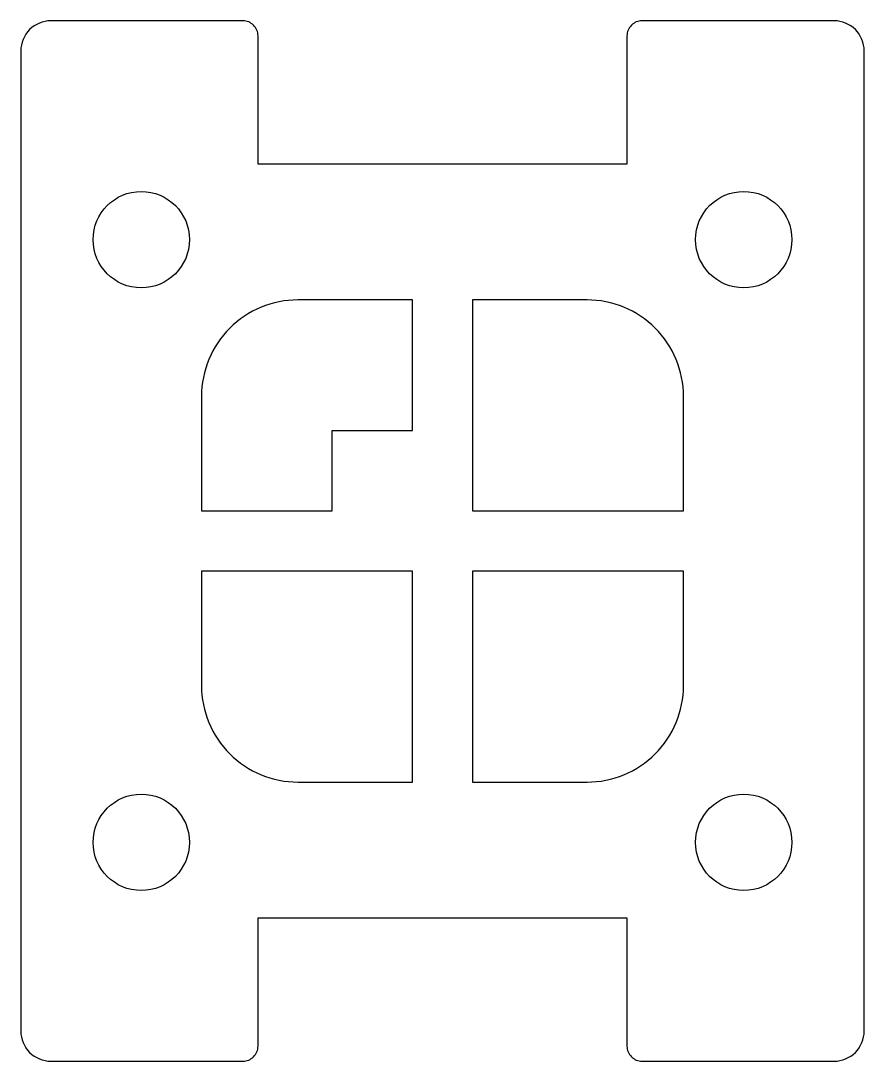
# Model space of a CAD drawing. Header units: millimetres. Extents: x -14 to 14, y -17.3 to 17.3.
import ezdxf

# ---------------------------------------------------------------- set-up
doc = ezdxf.new("R2010")
doc.units = ezdxf.units.MM
doc.layers.get('0').update_dxf_attribs({"linetype": 'CONTINUOUS'})

msp = doc.modelspace()

# ---------------------------------------------------------------- linework, layer by layer
for points in [[(-6.625, -17.262, 0.414214), (-6.125, -16.762), (-6.125, -12.5), (6.125, -12.5), (6.125, -16.762, 0.414214), (6.625, -17.262), (13, -17.262, 0.414214), (14, -16.262), (14, 16.262, 0.414214), (13, 17.262), (6.625, 17.262, 0.414214), (6.125, 16.762), (6.125, 12.5), (-6.125, 12.5), (-6.125, 16.762, 0.414214), (-6.625, 17.262), (-13, 17.262, 0.414214), (-14, 16.262), (-14, -16.262, 0.414214), (-13, -17.262)], [(-3.667, 3.667), (-1, 3.667), (-1, 8), (-4.8, 8, 0.414214), (-8, 4.8), (-8, 1), (-3.667, 1)], [(4.8, 8), (1, 8), (1, 1), (8, 1), (8, 4.8, 0.414214)], [(-4.8, -8), (-1, -8), (-1, -1), (-8, -1), (-8, -4.8, 0.414214)], [(8, -4.8), (8, -1), (1, -1), (1, -8), (4.8, -8, 0.414214)]]:
    msp.add_lwpolyline(points, format="xyb", close=True)
for centre in [(-10, 10), (10, 10), (-10, -10), (10, -10)]:
    msp.add_circle(centre, 1.6)

doc.saveas('drawing.dxf')
